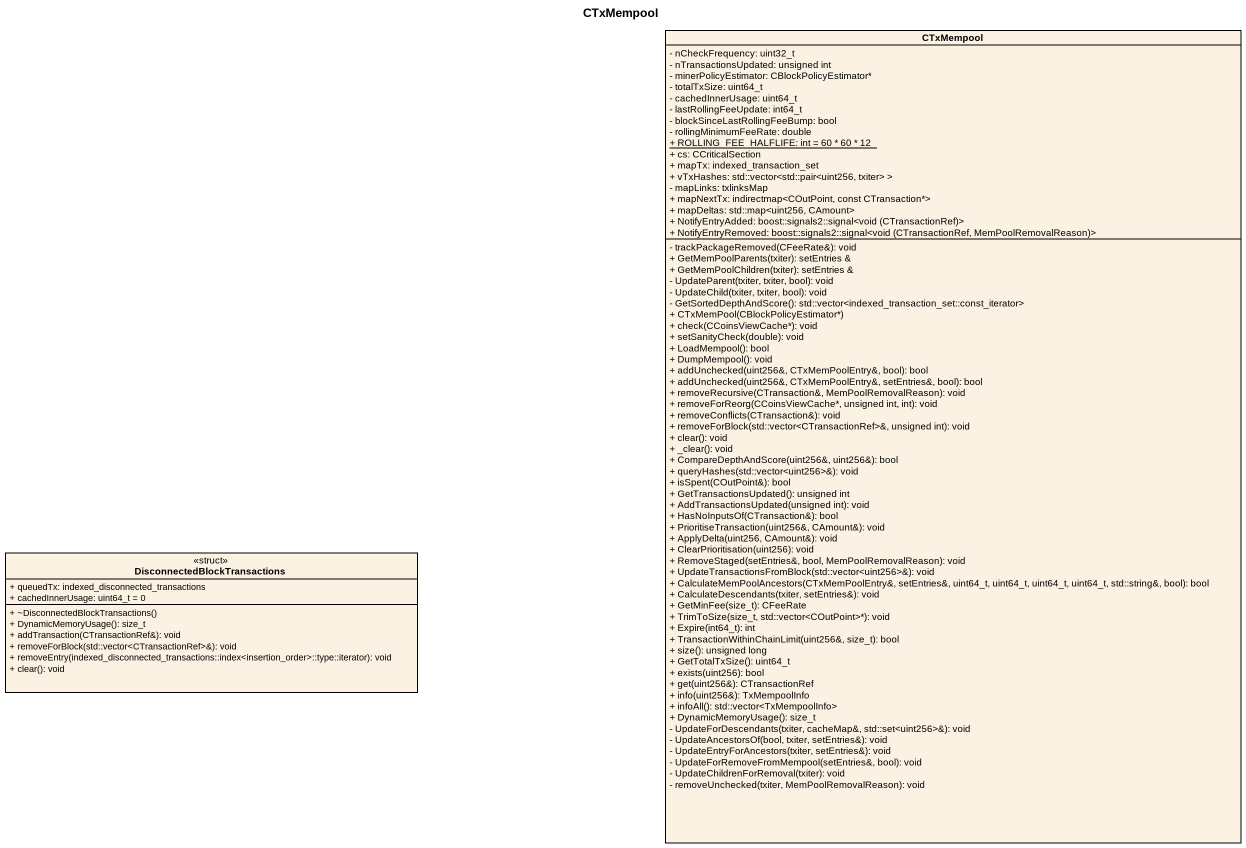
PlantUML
@startuml
title CTxMempool
hide circle
hide empty members
skinparam classAttributeIconSize 0
class CTxMempool {
  - nCheckFrequency: uint32_t
  - nTransactionsUpdated: unsigned int
  - minerPolicyEstimator: CBlockPolicyEstimator*
  - totalTxSize: uint64_t
  - cachedInnerUsage: uint64_t
  - lastRollingFeeUpdate: int64_t
  - blockSinceLastRollingFeeBump: bool
  - rollingMinimumFeeRate: double
  {static} + ROLLING_FEE_HALFLIFE: int = 60 * 60 * 12
  + cs: CCriticalSection
  + mapTx: indexed_transaction_set
  + vTxHashes: std::vector<std::pair<uint256, txiter> >
  - mapLinks: txlinksMap
  + mapNextTx: indirectmap<COutPoint, const CTransaction*>
  + mapDeltas: std::map<uint256, CAmount>
  {field} + NotifyEntryAdded: boost::signals2::signal<void (CTransactionRef)>
  {field} + NotifyEntryRemoved: boost::signals2::signal<void (CTransactionRef, MemPoolRemovalReason)>
  - trackPackageRemoved(CFeeRate&): void
  + GetMemPoolParents(txiter): setEntries &
  + GetMemPoolChildren(txiter): setEntries &
  - UpdateParent(txiter, txiter, bool): void
  - UpdateChild(txiter, txiter, bool): void
  - GetSortedDepthAndScore(): std::vector<indexed_transaction_set::const_iterator>
  + CTxMemPool(CBlockPolicyEstimator*)
  + check(CCoinsViewCache*): void
  + setSanityCheck(double): void
  + LoadMempool(): bool
  + DumpMempool(): void
  + addUnchecked(uint256&, CTxMemPoolEntry&, bool): bool
  + addUnchecked(uint256&, CTxMemPoolEntry&, setEntries&, bool): bool
  + removeRecursive(CTransaction&, MemPoolRemovalReason): void
  + removeForReorg(CCoinsViewCache*, unsigned int, int): void
  + removeConflicts(CTransaction&): void
  + removeForBlock(std::vector<CTransactionRef>&, unsigned int): void
  + clear(): void
  + _clear(): void
  + CompareDepthAndScore(uint256&, uint256&): bool
  + queryHashes(std::vector<uint256>&): void
  + isSpent(COutPoint&): bool
  + GetTransactionsUpdated(): unsigned int
  + AddTransactionsUpdated(unsigned int): void
  + HasNoInputsOf(CTransaction&): bool
  + PrioritiseTransaction(uint256&, CAmount&): void
  + ApplyDelta(uint256, CAmount&): void
  + ClearPrioritisation(uint256): void
  + RemoveStaged(setEntries&, bool, MemPoolRemovalReason): void
  + UpdateTransactionsFromBlock(std::vector<uint256>&): void
  + CalculateMemPoolAncestors(CTxMemPoolEntry&, setEntries&, uint64_t, uint64_t, uint64_t, uint64_t, std::string&, bool): bool
  + CalculateDescendants(txiter, setEntries&): void
  + GetMinFee(size_t): CFeeRate
  + TrimToSize(size_t, std::vector<COutPoint>*): void
  + Expire(int64_t): int
  + TransactionWithinChainLimit(uint256&, size_t): bool
  + size(): unsigned long
  + GetTotalTxSize(): uint64_t
  + exists(uint256): bool
  + get(uint256&): CTransactionRef
  + info(uint256&): TxMempoolInfo
  + infoAll(): std::vector<TxMempoolInfo>
  + DynamicMemoryUsage(): size_t
  - UpdateForDescendants(txiter, cacheMap&, std::set<uint256>&): void
  - UpdateAncestorsOf(bool, txiter, setEntries&): void
  - UpdateEntryForAncestors(txiter, setEntries&): void
  - UpdateForRemoveFromMempool(setEntries&, bool): void
  - UpdateChildrenForRemoval(txiter): void
  - removeUnchecked(txiter, MemPoolRemovalReason): void
}
class "DisconnectedBlockTransactions" as DisconnectedBlockTransaction <<struct>> {
  + queuedTx: indexed_disconnected_transactions
  + cachedInnerUsage: uint64_t = 0
  + ~DisconnectedBlockTransactions()
  + DynamicMemoryUsage(): size_t
  + addTransaction(CTransactionRef&): void
  + removeForBlock(std::vector<CTransactionRef>&): void
  + removeEntry(indexed_disconnected_transactions::index<insertion_order>::type::iterator): void
  + clear(): void
}
@enduml
